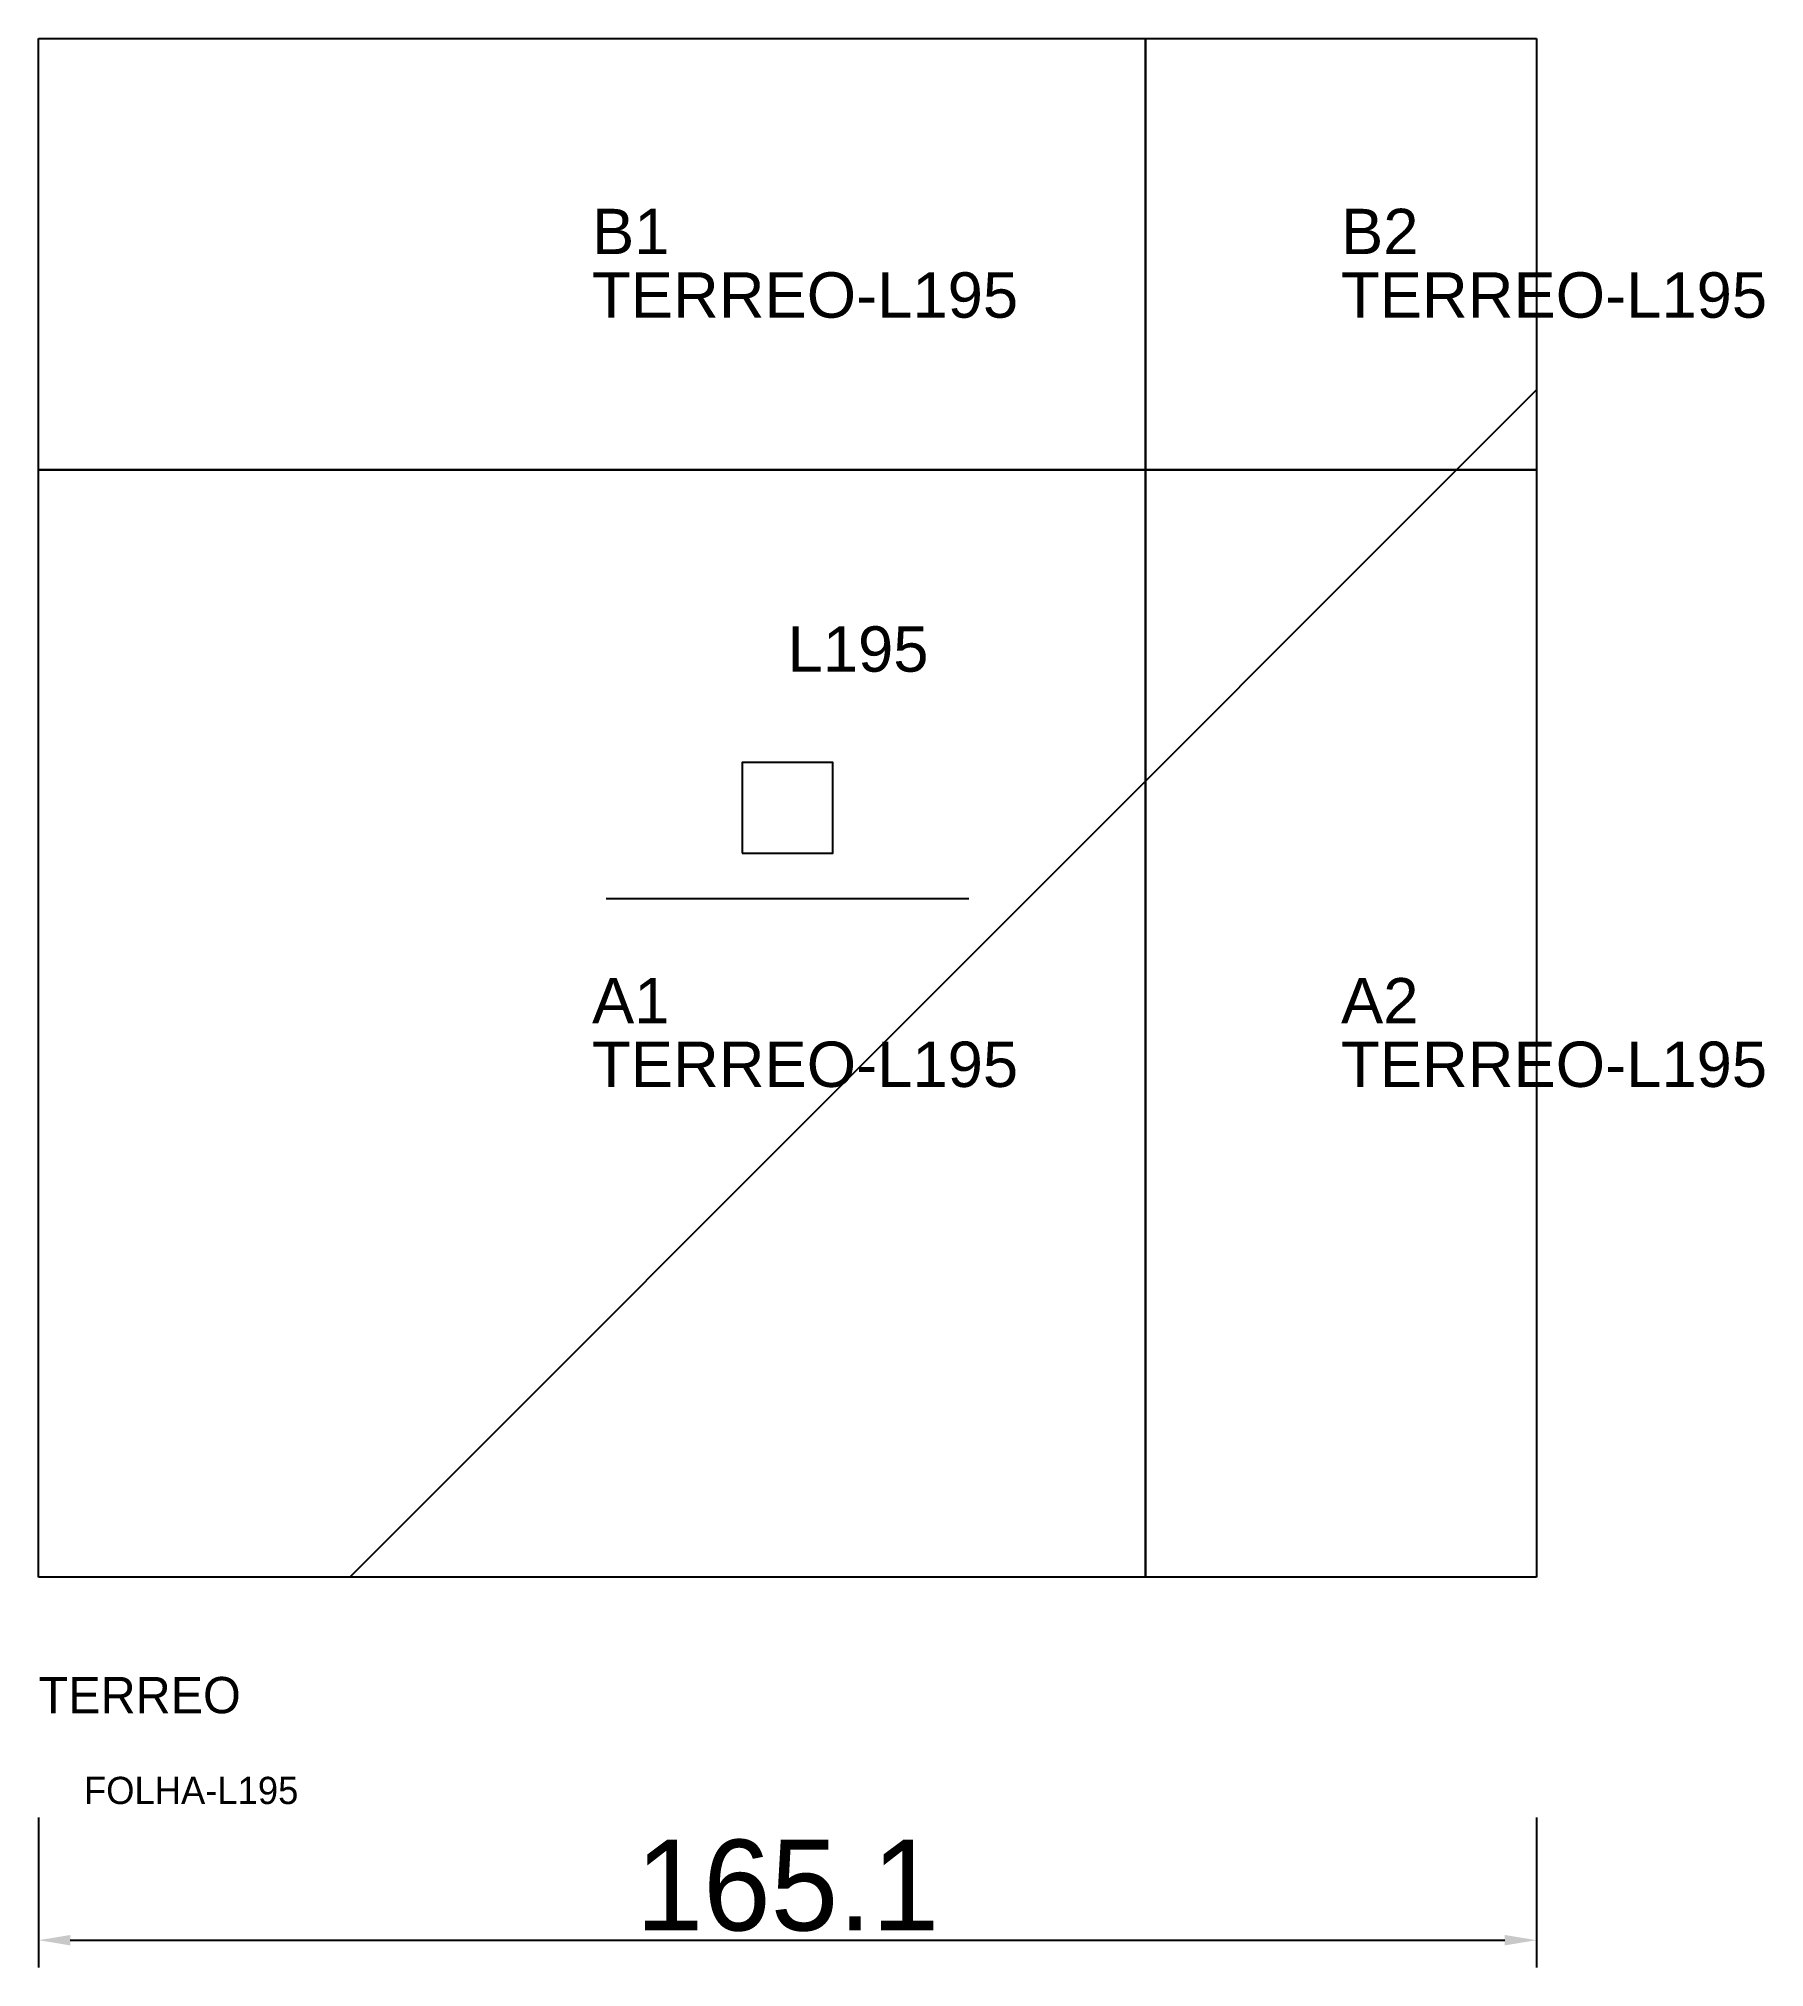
# Model space of a CAD drawing. Header units: metres. Extents: x 222 to 412, y -11 to 202.
import ezdxf

# ---------------------------------------------------------------- set-up
doc = ezdxf.new("R2010")
doc.units = ezdxf.units.M
for name, color, linetype in [('3', 3, 'CONTINUOUS'), ('AUX00', 7, 'CONTINUOUS'), ('COTA', 241, 'CONTINUOUS'), ('FOLHA', 255, 'CONTINUOUS'), ('Hachura', 251, 'CONTINUOUS'), ('NOMENCLATURA', 7, 'CONTINUOUS'), ('Nível', 160, 'CONTINUOUS'), ('Painéis', 200, 'CONTINUOUS'), ('Pilares', 5, 'CONTINUOUS'), ('SARR_2.2x7', 40, 'CONTINUOUS')]:
    doc.layers.add(name, color=color, linetype=linetype)
doc.styles.add('ARIAL', font='Arial.ttf')
doc.styles.add('STR_STANDARD', font='arial.ttf')
doc.dimstyles.new('EZ DXF', dxfattribs={"dimtxt": 10, "dimasz": 3.5, "dimexe": 3, "dimexo": 1.5, "dimgap": 1, "dimtad": 1, "dimdec": 1, "dimdsep": 46, "dimcen": 2.5, "dimazin": 3, "dimtfac": 1, "dimtmove": 0, "dimatfit": 3})

msp = doc.modelspace()

# ---------------------------------------------------------------- hatches: boundary and pattern name
at = {"layer": 'Hachura'}
h = msp.add_hatch(dxfattribs=at)
h.set_pattern_fill('ANSI31', scale=50)
h.paths.add_polyline_path([(222.2, 32), (222.2, 201.5), (387.3, 201.5), (387.3, 32)])
h = msp.add_hatch(dxfattribs=at)
h.set_pattern_fill('ANSI31', scale=50)
h.paths.add_polyline_path([(222.2, 32), (222.2, 201.5), (387.3, 201.5), (387.3, 32)])

# ---------------------------------------------------------------- linework, layer by layer
at = {"layer": '3'}
for points in [[(344.2, 32), (344.2, 201.5)], [(344.2, 32), (344.2, 201.5)], [(222.2, 154), (387.3, 154)], [(222.2, 154), (387.3, 154)]]:
    msp.add_lwpolyline(points, close=True, dxfattribs=at)
at = {"layer": 'Painéis', "color": 200}
for p, q in [((222.2, 32), (222.2, 201.5)), ((222.2, 201.5), (387.3, 201.5)), ((222.2, 32), (222.2, 201.5)), ((222.2, 201.5), (387.3, 201.5)), ((387.3, 201.5), (387.3, 32)), ((387.3, 201.5), (387.3, 32)), ((387.3, 32), (222.2, 32)), ((387.3, 32), (222.2, 32))]:
    msp.add_line(p, q, dxfattribs=at)
at = {"layer": 'Pilares'}
msp.add_lwpolyline([(299.75, 111.75), (309.75, 111.75), (309.75, 121.75), (299.75, 121.75)], close=True, dxfattribs=at)
msp.add_lwpolyline([(299.75, 111.75), (309.75, 111.75), (309.75, 121.75), (299.75, 121.75)], close=True, dxfattribs=at)
at = {"layer": 'SARR_2.2x7'}
msp.add_line((284.75, 106.75), (324.75, 106.75), dxfattribs=at)
msp.add_line((284.75, 106.75), (324.75, 106.75), dxfattribs=at)

# ---------------------------------------------------------------- texts
at = {"layer": '3', "style": 'STR_STANDARD'}
for s, p in [('B1', (283.2, 177.75)), ('B1', (283.2, 177.75)), ('B2', (365.75, 177.75)), ('B2', (365.75, 177.75)), ('A1', (283.2, 93)), ('A1', (283.2, 93)), ('A2', (365.75, 93)), ('A2', (365.75, 93))]:
    msp.add_text(s, height=5, dxfattribs=at).set_placement(p)
at = {"layer": 'AUX00', "style": 'STR_STANDARD'}
for p in [(283.2, 170.75), (283.2, 170.75), (365.75, 170.75), (365.75, 170.75), (283.2, 86), (283.2, 86), (365.75, 86), (365.75, 86)]:
    msp.add_text('TERREO-L195', height=5, dxfattribs=at).set_placement(p)
at = {"layer": 'FOLHA'}
msp.add_text('FOLHA-L195', height=3, dxfattribs=at).set_placement((227.2, 7))
msp.add_text('FOLHA-L195', height=3, dxfattribs=at).set_placement((227.2, 7))
at = {"layer": 'NOMENCLATURA', "insert": (304.75, 136.75), "char_height": 5, "attachment_point": 1, "style": 'ARIAL'}
msp.add_mtext('L195', dxfattribs=at)
msp.add_mtext('L195', dxfattribs=at)
at = {"layer": 'Nível'}
msp.add_text('TERREO', height=4, dxfattribs=at).set_placement((222.2, 17))
msp.add_text('TERREO', height=4, dxfattribs=at).set_placement((222.2, 17))

# ---------------------------------------------------------------- dimensions: what is measured, and where the dimension line sits
at = {"layer": 'COTA'}
msp.add_linear_dim(base=(222.2, -8), p1=(222.2, 7), p2=(387.3, 7), dimstyle='EZ DXF', dxfattribs=at).render()
msp.add_linear_dim(base=(222.2, -8), p1=(222.2, 7), p2=(387.3, 7), dimstyle='EZ DXF', dxfattribs=at).render()

doc.saveas('drawing.dxf')
